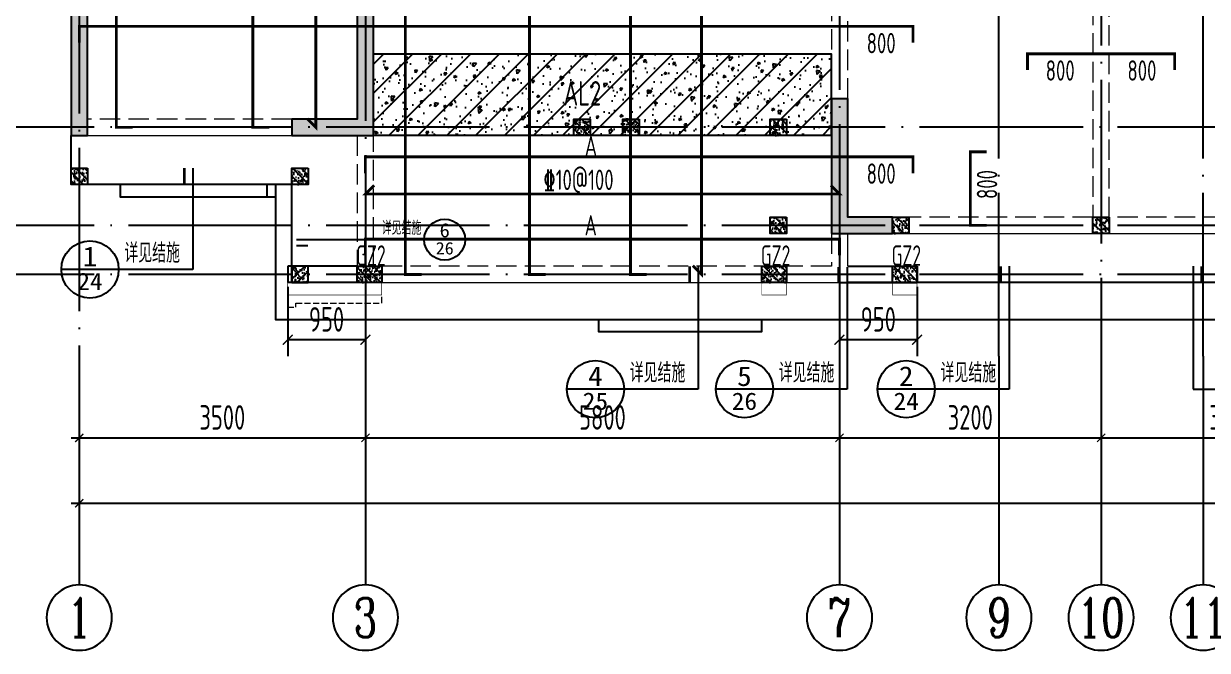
# Model space of a CAD drawing. Extents: x -812054 to 22247, y -644080 to 1003627.
# Drawn here: x -368141 to -353661, y -297180 to -289511 of the extents above; entities that cross this region are included whole.
import ezdxf
from ezdxf.enums import TextEntityAlignment as Align

# ---------------------------------------------------------------- set-up
doc = ezdxf.new("R2010")
doc.units = 0
doc.header["$LTSCALE"] = 1000
for name, pattern in [('DASH', [0.35, 0.25, -0.1]), ('DASHED', [0.75, 0.5, -0.25]), ('DOTE', [2.42, 2, -0.2, 0.02, -0.2])]:
    doc.linetypes.add(name, pattern=pattern)
doc.layers.get('0').update_dxf_attribs({"linetype": 'CONTINUOUS'})
doc.layers.get('DEFPOINTS').update_dxf_attribs({"linetype": 'CONTINUOUS'})
for name, color, linetype in [('A-AXIS', 1, 'CONTINUOUS'), ('A-DOTE', 10, 'DOTE'), ('AXIS_NUM', 7, 'CONTINUOUS'), ('BEAM', 4, 'DASHED'), ('BEAM_CON', 4, 'CONTINUOUS'), ('DIM_IDEN', 67, 'CONTINUOUS'), ('PUB_TEXT', 2, 'CONTINUOUS'), ('ROOF', 183, 'CONTINUOUS'), ('S-B板边线', 2, 'CONTINUOUS'), ('S-B板配筋', 6, 'CONTINUOUS'), ('S-B板配筋号', 7, 'CONTINUOUS'), ('S-L主梁线', 4, 'DASH'), ('S-Q墙填充', 252, 'CONTINUOUS'), ('S-Q墙实线', 6, 'CONTINUOUS'), ('S-Q墙标注', 3, 'CONTINUOUS'), ('S-Y一般标注', 3, 'CONTINUOUS'), ('S-构造柱', 212, 'CONTINUOUS'), ('S-构造柱编号', 130, 'CONTINUOUS'), ('TEXT', 2, 'CONTINUOUS'), ('水平筋标注', 7, 'CONTINUOUS'), ('看线', 251, 'CONTINUOUS')]:
    doc.layers.add(name, color=color, linetype=linetype)
doc.layers.add('平面-看线', color=45, linetype='CONTINUOUS', lineweight=15)
doc.layers.add('配箍校核', color=34, linetype='CONTINUOUS', plot=False)
doc.styles.add('_TCH_AXIS', font='COMPLEX', dxfattribs={"bigfont": 'GBCBIG'})
doc.styles.add('_TCH_LABEL', font='simhei.ttf')
doc.styles.add('TSSD_Axis', font='complex.shx', dxfattribs={"width": 0.7, "bigfont": 'hztxt.shx'})
doc.styles.add('TSSD_DIMENSION', font='Tssdeng.shx', dxfattribs={"width": 0.7, "bigfont": 'tssdchn.shx'})
doc.styles.add('TSSD_REIN', font='tssdeng.shx', dxfattribs={"width": 0.7, "height": 300, "bigfont": 'tssdchn.shx'})
doc.styles.add('结构文字', font='zstxt.shx', dxfattribs={"width": 0.7, "bigfont": 'zshz.shx'})
doc.dimstyles.new('STRUCK', dxfattribs={"dimtxt": 400, "dimasz": 121, "dimexe": 200, "dimexo": 150, "dimgap": 115, "dimtad": 1, "dimdec": 0, "dimdsep": 46, "dimtxsty": '结构文字', "dimblk": 'ARCHTICK', "dimcen": 400, "dimclrd": 3, "dimclre": 3, "dimclrt": 7, "dimadec": 0, "dimazin": 0, "dimtfac": 1, "dimtdec": 0, "dimtix": 1, "dimtmove": 2, "dimatfit": 3, "dimldrblk": '_DIMX', "dimfxl": 1, "dimtolj": 1, "dimtzin": 0, "dimarcsym": 0})
doc.dimstyles.new('TSSD_100_100', dxfattribs={"dimtxt": 300, "dimasz": 100, "dimexe": 100, "dimexo": 250, "dimgap": 100, "dimtad": 1, "dimdec": 0, "dimzin": 0, "dimdsep": 46, "dimtxsty": 'TSSD_DIMENSION', "dimblk": 'ARCHTICK', "dimcen": 0, "dimdle": 100, "dimclrt": 7, "dimadec": 0, "dimazin": 0, "dimtfac": 1, "dimtdec": 0, "dimtix": 1, "dimtmove": 2, "dimatfit": 3, "dimldrblk": 'ARCHTICK', "dimfxl": 1, "dimtolj": 1, "dimtzin": 0, "dimarcsym": 0})

# ---------------------------------------------------------------- blocks, each defined once
blk = doc.blocks.new('ts_axno')
at = {"color": 0, "linetype": 'ByBlock', "lineweight": -2}
blk.add_circle((0, 0), 0.5, dxfattribs=at)
at = {"color": 0, "linetype": 'ByBlock', "lineweight": -2, "style": 'TSSD_Axis', "width": 0.7}
blk.add_attdef('A', text='', height=0.6, dxfattribs=at).set_placement((0, 0), align=Align.MIDDLE_CENTER)
blk = doc.blocks.new('_ArchTick')
at = {"color": 0, "linetype": 'ByBlock', "const_width": 0.15}
blk.add_lwpolyline([(-0.5, -0.5), (0.5, 0.5)], dxfattribs=at)
blk = doc.blocks.new('*D174')
at = {"layer": 'DEFPOINTS', "color": 0, "transparency": 16777216}
for p in [(8100, 3600), (13900, 3600), (13900, 2600)]:
    blk.add_point(p, dxfattribs=at)
at = {"layer": 'S-Y一般标注', "color": 0, "lineweight": -2, "transparency": 16777216}
for p, q in [((8100, 3350), (8100, 2500)), ((13900, 3350), (13900, 2500)), ((8000, 2600), (14000, 2600))]:
    blk.add_line(p, q, dxfattribs=at)
at = {"layer": 'S-Y一般标注', "color": 0, "lineweight": -2, "transparency": 16777216, "xscale": 100, "yscale": 100, "zscale": 100, "rotation": 180}
blk.add_blockref('_ArchTick', (8100, 2600), dxfattribs=at)
at = {"layer": 'S-Y一般标注', "color": 0, "lineweight": -2, "transparency": 16777216, "xscale": 100, "yscale": 100, "zscale": 100}
blk.add_blockref('_ArchTick', (13900, 2600), dxfattribs=at)
at = {"layer": 'S-Y一般标注', "color": 7, "transparency": 16777216, "insert": (11000, 2850), "char_height": 300, "attachment_point": 5, "style": 'TSSD_DIMENSION'}
blk.add_mtext('\\A1;5800', dxfattribs=at)
blk = doc.blocks.new('*D175')
at = {"layer": 'DEFPOINTS', "color": 0, "transparency": 16777216}
for p in [(17100, 3600), (20300, 3600), (20300, 2600)]:
    blk.add_point(p, dxfattribs=at)
at = {"layer": 'S-Y一般标注', "color": 0, "lineweight": -2, "transparency": 16777216}
for p, q in [((17100, 3350), (17100, 2500)), ((20300, 3350), (20300, 2500)), ((17000, 2600), (20400, 2600))]:
    blk.add_line(p, q, dxfattribs=at)
at = {"layer": 'S-Y一般标注', "color": 0, "lineweight": -2, "transparency": 16777216, "xscale": 100, "yscale": 100, "zscale": 100, "rotation": 180}
blk.add_blockref('_ArchTick', (17100, 2600), dxfattribs=at)
at = {"layer": 'S-Y一般标注', "color": 0, "lineweight": -2, "transparency": 16777216, "xscale": 100, "yscale": 100, "zscale": 100}
blk.add_blockref('_ArchTick', (20300, 2600), dxfattribs=at)
at = {"layer": 'S-Y一般标注', "color": 7, "transparency": 16777216, "insert": (18700, 2850), "char_height": 300, "attachment_point": 5, "style": 'TSSD_DIMENSION'}
blk.add_mtext('\\A1;3200', dxfattribs=at)
blk = doc.blocks.new('*D182')
at = {"layer": 'DEFPOINTS', "color": 0, "transparency": 16777216}
for p in [(4600, 3600), (54600, 3600), (54600, 1800)]:
    blk.add_point(p, dxfattribs=at)
at = {"layer": 'S-Y一般标注', "color": 0, "lineweight": -2, "transparency": 16777216}
for p, q in [((4600, 3350), (4600, 1700)), ((54600, 3350), (54600, 1700)), ((4500, 1800), (54700, 1800))]:
    blk.add_line(p, q, dxfattribs=at)
at = {"layer": 'S-Y一般标注', "color": 0, "lineweight": -2, "transparency": 16777216, "xscale": 100, "yscale": 100, "zscale": 100, "rotation": 180}
blk.add_blockref('_ArchTick', (4600, 1800), dxfattribs=at)
at = {"layer": 'S-Y一般标注', "color": 0, "lineweight": -2, "transparency": 16777216, "xscale": 100, "yscale": 100, "zscale": 100}
blk.add_blockref('_ArchTick', (54600, 1800), dxfattribs=at)
at = {"layer": 'S-Y一般标注', "color": 7, "transparency": 16777216, "insert": (29600, 2050), "char_height": 300, "attachment_point": 5, "style": 'TSSD_DIMENSION'}
blk.add_mtext('\\A1;50000', dxfattribs=at)
blk = doc.blocks.new('*D183')
at = {"layer": 'DEFPOINTS', "color": 0, "transparency": 16777216}
for p in [(13900, 3600), (17100, 3600), (17100, 2600)]:
    blk.add_point(p, dxfattribs=at)
at = {"layer": 'S-Y一般标注', "color": 0, "lineweight": -2, "transparency": 16777216}
for p, q in [((13900, 3350), (13900, 2500)), ((17100, 3350), (17100, 2500)), ((13800, 2600), (17200, 2600))]:
    blk.add_line(p, q, dxfattribs=at)
at = {"layer": 'S-Y一般标注', "color": 0, "lineweight": -2, "transparency": 16777216, "xscale": 100, "yscale": 100, "zscale": 100, "rotation": 180}
blk.add_blockref('_ArchTick', (13900, 2600), dxfattribs=at)
at = {"layer": 'S-Y一般标注', "color": 0, "lineweight": -2, "transparency": 16777216, "xscale": 100, "yscale": 100, "zscale": 100}
blk.add_blockref('_ArchTick', (17100, 2600), dxfattribs=at)
at = {"layer": 'S-Y一般标注', "color": 7, "transparency": 16777216, "insert": (15500, 2850), "char_height": 300, "attachment_point": 5, "style": 'TSSD_DIMENSION'}
blk.add_mtext('\\A1;3200', dxfattribs=at)
blk = doc.blocks.new('*D184')
at = {"layer": 'DEFPOINTS', "color": 0, "transparency": 16777216}
for p in [(4600, 3600), (8100, 3600), (8100, 2600)]:
    blk.add_point(p, dxfattribs=at)
at = {"layer": 'S-Y一般标注', "color": 0, "lineweight": -2, "transparency": 16777216}
for p, q in [((4600, 3350), (4600, 2500)), ((8100, 3350), (8100, 2500)), ((4500, 2600), (8200, 2600))]:
    blk.add_line(p, q, dxfattribs=at)
at = {"layer": 'S-Y一般标注', "color": 0, "lineweight": -2, "transparency": 16777216, "xscale": 100, "yscale": 100, "zscale": 100, "rotation": 180}
blk.add_blockref('_ArchTick', (4600, 2600), dxfattribs=at)
at = {"layer": 'S-Y一般标注', "color": 0, "lineweight": -2, "transparency": 16777216, "xscale": 100, "yscale": 100, "zscale": 100}
blk.add_blockref('_ArchTick', (8100, 2600), dxfattribs=at)
at = {"layer": 'S-Y一般标注', "color": 7, "transparency": 16777216, "insert": (6350, 2850), "char_height": 300, "attachment_point": 5, "style": 'TSSD_DIMENSION'}
blk.add_mtext('\\A1;3500', dxfattribs=at)
blk = doc.blocks.new('20210729.03501652')
at = {"color": 30, "const_width": 8}
for points in [[(2050, 600), (2050, 450), (3200, 450), (3200, 600)], [(7850, 600), (7850, 450), (8150, 450), (8150, 600)], [(9450, 600), (9450, 450), (9750, 450), (9750, 600)]]:
    blk.add_lwpolyline(points, dxfattribs=at)
at = {"layer": '平面-看线', "linetype": 'DASH', "ltscale": 0.3}
blk.add_lwpolyline([(2050, 450), (2050, 300), (2150, 300), (2150, 350), (3200, 350), (3200, 450)], dxfattribs=at)
at = {"layer": '看线', "color": 202, "ltscale": 0.5}
for points in [[(0, 1800), (0, 1650), (1800, 1650), (1800, 1800)], [(0, 1800), (0, 1650), (1900, 1650)], [(5850, 150), (5850, 0), (7850, 0), (7850, 150)]]:
    blk.add_lwpolyline(points, dxfattribs=at)
at = {"layer": '看线', "color": 201}
blk.add_lwpolyline([(1900, 1800), (1900, 150), (22100, 150), (22100, 1650), (24500, 1650)], dxfattribs=at)
blk = doc.blocks.new('20210729.04150611')
at = {"layer": 'S-B板边线'}
for points in [[(-28155, -31892), (-28155, -31893), (-28955, -31893), (-28955, -30693), (-31655, -30693), (-31655, -30093)], [(-15955, -31892), (-22155, -31892)]]:
    blk.add_lwpolyline(points, dxfattribs=at)
blk = doc.blocks.new('20210807.15312791')
at = {"layer": 'S-Q墙填充'}
h = blk.add_hatch(color=252, dxfattribs=at)
h.dxf.hatch_style = 1
h.paths.add_polyline_path([(61116, 58640), (61116, 60290), (60916, 60290), (60916, 58640)])
h = blk.add_hatch(color=252, dxfattribs=at)
h.dxf.hatch_style = 1
h.paths.add_polyline_path([(64616, 60290), (64416, 60290), (64416, 58840), (63716, 58840), (63616, 58840), (63616, 58640), (63716, 58640), (64616, 58640)])
h = blk.add_hatch(color=252, dxfattribs=at)
h.dxf.hatch_style = 1
h.paths.add_polyline_path([(70216, 57440), (70966, 57440), (70966, 57640), (70416, 57640), (70416, 59090), (70216, 59090)])
at = {"layer": 'BEAM_CON'}
for p, q in [((63566, 57040), (63566, 56840)), ((64416, 57040), (63566, 57040)), ((70416, 57040), (71266, 57040)), ((71266, 56840), (71266, 57040)), ((64516, 56840), (63566, 56840)), ((70316, 56840), (71266, 56840))]:
    blk.add_line(p, q, dxfattribs=at)
at = {"layer": 'S-L主梁线', "linetype": 'DASH', "lineweight": 18}
for p, q in [((73416, 61640), (73416, 57640)), ((73616, 57640), (73616, 61640)), ((70216, 60640), (70216, 59090)), ((70416, 59090), (70416, 60640)), ((63616, 58840), (61116, 58840)), ((64416, 58640), (64416, 57040)), ((64616, 57040), (64616, 58640)), ((73416, 57640), (70966, 57640)), ((76066, 57640), (73616, 57640)), ((70216, 57440), (70216, 57040)), ((70216, 57040), (64616, 57040))]:
    blk.add_line(p, q, dxfattribs=at)
at = {"layer": 'S-L主梁线', "linetype": 'ByBlock', "lineweight": 18}
for p, q in [((61116, 58640), (63616, 58640)), ((70416, 57040), (70416, 57440)), ((70966, 57440), (73516, 57440)), ((73516, 57440), (76066, 57440)), ((64416, 56840), (70416, 56840))]:
    blk.add_line(p, q, dxfattribs=at)
at = {"layer": 'S-Q墙实线'}
for points in [[(61116, 58640), (61116, 60290), (60916, 60290), (60916, 58640)], [(70216, 57440), (70966, 57440), (70966, 57640), (70416, 57640), (70416, 59090), (70216, 59090)]]:
    blk.add_lwpolyline(points, close=True, dxfattribs=at)
blk.add_lwpolyline([(63716, 58840), (63616, 58840), (63616, 58640), (63716, 58640), (64616, 58640), (64616, 60290), (64416, 60290), (64416, 58840), (63716, 58840)], dxfattribs=at)
blk = doc.blocks.new('20210730.02141516')
at = {"layer": 'S-构造柱'}
h = blk.add_hatch(dxfattribs=at)
h.set_pattern_fill('ARMORED', color=256, scale=15, angle=-90, style=0)
h.set_pattern_definition([(320, (-154189.41, 3278673.45), (-9.4128202, -107.5890274), [11.25, -123.75]), (265, (-154189.41, 3278673.45), (112.82882, 20.8127), [9, -99]), (10.4514, (-154190.19, 3278664.49), (103.4159313, -86.7764073), [9.5610285, -105.1713168]), (316.1842, (-154159.41, 3278673.45), (-24.827852, -160.0861573), [16.875, -185.625]), (6.6356, (-154161.48, 3278660.11), (146.117681, -140.199406), [14.341543, -157.75695]), (261.1842, (-154159.41, 3278673.45), (146.11779, -140.199292), [13.5, -148.5]), (291, (-154166.91, 3278658.45), (-60.3928336, -89.5360578), [11.25, -123.75]), (236, (-154166.91, 3278658.45), (108.7725068, -36.4972998), [9, -99]), (341.4514, (-154171.94, 3278650.99), (48.3795745, -126.0333943), [9.5610285, -105.1713168]), (307.5, (-154189.41, 3278673.454), (49.93407807, -1.8239783), [0, -97.8, 0, -100.5, 0, -99.375]), (277.5, (-154189.41, 3278673.454), (59.1617568, -39.4604306), [0, -57.3, 0, -95.55, 0, -37.875]), (237.5, (-154189.41, 3278706.904), (-3.38323076, -80.07336543), [0, -37.5, 0, -117, 0, -155.25]), (227.5, (-154189.41, 3278721.904), (15.0157473, -87.4779254), [0, -48.75, 0, -77.7, 0, -110.25]), (315, (-154189.41, 3278673.454), (53.0330086, 53.0330086), [])])
h.paths.add_polyline_path([(200, 200), (200, 0), (0, 0), (0, 200)])
blk.add_lwpolyline([(200, 200), (200, 0), (0, 0), (0, 200)], close=True, dxfattribs=at)
blk = doc.blocks.new('20210809.18224761')
at = {"layer": 'S-构造柱'}
h = blk.add_hatch(dxfattribs=at)
h.set_pattern_fill('ARMORED', color=256, scale=15, angle=-90, style=0)
h.set_pattern_definition([(320, (-154189.41, 3278673.45), (-9.4128202, -107.5890274), [11.25, -123.75]), (265, (-154189.41, 3278673.45), (112.82882, 20.8127), [9, -99]), (10.4514, (-154190.19, 3278664.49), (103.4159313, -86.7764073), [9.5610285, -105.1713168]), (316.1842, (-154159.41, 3278673.45), (-24.827852, -160.0861573), [16.875, -185.625]), (6.6356, (-154161.48, 3278660.11), (146.117681, -140.199406), [14.341543, -157.75695]), (261.1842, (-154159.41, 3278673.45), (146.11779, -140.199292), [13.5, -148.5]), (291, (-154166.91, 3278658.45), (-60.3928336, -89.5360578), [11.25, -123.75]), (236, (-154166.91, 3278658.45), (108.7725068, -36.4972998), [9, -99]), (341.4514, (-154171.94, 3278650.99), (48.3795745, -126.0333943), [9.5610285, -105.1713168]), (307.5, (-154189.41, 3278673.454), (49.93407807, -1.8239783), [0, -97.8, 0, -100.5, 0, -99.375]), (277.5, (-154189.41, 3278673.454), (59.1617568, -39.4604306), [0, -57.3, 0, -95.55, 0, -37.875]), (237.5, (-154189.41, 3278706.904), (-3.38323076, -80.07336543), [0, -37.5, 0, -117, 0, -155.25]), (227.5, (-154189.41, 3278721.904), (15.0157473, -87.4779254), [0, -48.75, 0, -77.7, 0, -110.25]), (315, (-154189.41, 3278673.454), (53.0330086, 53.0330086), [])])
h.paths.add_polyline_path([(300, 200), (300, 0), (0, 0), (0, 200)])
blk.add_lwpolyline([(300, 200), (300, 0), (0, 0), (0, 200)], close=True, dxfattribs=at)
blk = doc.blocks.new('20210809.18235135')
at = {"layer": '配箍校核'}
blk.add_blockref('20210809.18224761', (12, 0), dxfattribs=at)
at = {"layer": 'S-构造柱编号', "color": 2, "linetype": 'ByBlock', "style": 'TSSD_REIN', "width": 0.65}
blk.add_text('GZ2', height=250, dxfattribs=at).set_placement((0, 206, 0))
blk = doc.blocks.new('20210809.18285270')
at = {"layer": 'ROOF'}
for p in [(6150, 1800), (6750, 1800), (8550, 1800), (10050, 600), (12500, 600)]:
    blk.add_blockref('20210730.02141516', p, dxfattribs=at)
at = {"layer": 'ROOF', "rotation": 359.9999999538236}
for p in [(0, 1200), (2700, 1200), (8550, 600)]:
    blk.add_blockref('20210730.02141516', p, dxfattribs=at)
at = {"layer": 'ROOF', "xscale": -1, "rotation": 4.61764226855621e-08}
blk.add_blockref('20210730.02141516', (2900, 0), dxfattribs=at)
at = {"layer": '配箍校核'}
for p in [(3488, 0), (8438, 0), (10038, 0)]:
    blk.add_blockref('20210809.18235135', p, dxfattribs=at)
blk = doc.blocks.new('*D304')
at = {"layer": 'DEFPOINTS', "color": 0, "transparency": 16777216}
for p in [(-212209, -11759), (-211259, -11759), (-212209, -12559)]:
    blk.add_point(p, dxfattribs=at)
at = {"layer": 'S-Q墙标注', "color": 3, "lineweight": -2, "transparency": 16777216}
for p, q in [((-212209, -11909), (-212209, -12759)), ((-211259, -11909), (-211259, -12759)), ((-211259, -12559), (-212209, -12559))]:
    blk.add_line(p, q, dxfattribs=at)
at = {"layer": 'S-Q墙标注', "color": 3, "lineweight": -2, "transparency": 16777216, "xscale": 121, "yscale": 121, "zscale": 121, "rotation": 180}
blk.add_blockref('_ArchTick', (-212209, -12559), dxfattribs=at)
at = {"layer": 'S-Q墙标注', "color": 3, "lineweight": -2, "transparency": 16777216, "xscale": 121, "yscale": 121, "zscale": 121}
blk.add_blockref('_ArchTick', (-211259, -12559), dxfattribs=at)
at = {"layer": 'S-Q墙标注', "color": 7, "transparency": 16777216, "insert": (-211734, -12309), "char_height": 300, "attachment_point": 5, "style": 'TSSD_REIN'}
blk.add_mtext('\\A1;950', dxfattribs=at)
blk = doc.blocks.new('_DIMX')
blk.add_line((-150, 0), (150, 0))
at = {"const_width": 50}
blk.add_lwpolyline([(-70, -70), (70, 70)], dxfattribs=at)
blk = doc.blocks.new('*D305')
at = {"layer": 'DEFPOINTS', "color": 0, "transparency": 16777216}
for p in [(-205459, -11759), (-204509, -11759), (-205459, -12559)]:
    blk.add_point(p, dxfattribs=at)
at = {"layer": 'S-Q墙标注', "color": 3, "lineweight": -2, "transparency": 16777216}
for p, q in [((-205459, -11909), (-205459, -12759)), ((-204509, -11909), (-204509, -12759)), ((-204509, -12559), (-205459, -12559))]:
    blk.add_line(p, q, dxfattribs=at)
at = {"layer": 'S-Q墙标注', "color": 3, "lineweight": -2, "transparency": 16777216, "xscale": 121, "yscale": 121, "zscale": 121, "rotation": 180}
blk.add_blockref('_ArchTick', (-205459, -12559), dxfattribs=at)
at = {"layer": 'S-Q墙标注', "color": 3, "lineweight": -2, "transparency": 16777216, "xscale": 121, "yscale": 121, "zscale": 121}
blk.add_blockref('_ArchTick', (-204509, -12559), dxfattribs=at)
at = {"layer": 'S-Q墙标注', "color": 7, "transparency": 16777216, "insert": (-204984, -12309), "char_height": 300, "attachment_point": 5, "style": 'TSSD_REIN'}
blk.add_mtext('\\A1;950', dxfattribs=at)
blk = doc.blocks.new('20210811.10050802')
at = {"layer": 'DIM_IDEN'}
for p, q in [((1737, 3405), (1737, 2166)), ((3004, 2530), (3451, 2530)), ((3451, 2530), (4567, 2530)), ((5067, 2530), (4567, 2530)), ((7920, 2205), (7920, 700)), ((9743, 2195), (9743, 700)), ((11722, 2205), (11722, 700)), ((13972, 2205), (13972, 700)), ((828, 2166), (128, 2166)), ((1737, 2166), (828, 2166)), ((7011, 700), (6311, 700)), ((7920, 700), (7011, 700)), ((8834, 700), (8134, 700)), ((9743, 700), (8834, 700)), ((10813, 700), (10113, 700)), ((11722, 700), (10813, 700)), ((13972, 700), (14881, 700))]:
    blk.add_line(p, q, dxfattribs=at)
for points, const_width in [([(1632, 3405), (1632, 3205)], 35), ([(3004, 2455), (3147, 2455)], 25), ([(7815, 2205), (7815, 2005)], 35), ([(9638, 2195), (9638, 1995)], 35), ([(11617, 2205), (11617, 2005)], 35), ([(14077, 2205), (14077, 2005)], 35)]:
    blk.add_lwpolyline(points, dxfattribs=dict(at, const_width=const_width))
for centre, radius in [((4817, 2530), 250), ((478, 2166), 350), ((6661, 700), 350), ((8484, 700), 350), ((10463, 700), 350)]:
    blk.add_circle(centre, radius, dxfattribs=at)
at = {"layer": 'PUB_TEXT', "style": '_TCH_AXIS'}
for height, p in [(168.8, (4046, 2589)), (236.3, (898, 2249)), (236.3, (7081, 783)), (236.3, (8904, 783)), (236.3, (10883, 783))]:
    blk.add_text('详见结施', height=height, dxfattribs=at).set_placement(p)
at = {"layer": 'PUB_TEXT', "style": '_TCH_LABEL'}
for s, height, width, p, p2 in [('6', 173, 1.011364, (4755, 2558), (4880, 2558)), ('26', 151.4, 1.017143, (4707, 2349), (4928, 2349)), ('1', 241, 1.034884, (388, 2205), (568, 2205)), ('24', 212.3, 1.011364, (324, 1913), (632, 1913)), ('4', 241, 1.034884, (6571, 739), (6751, 739)), ('5', 241, 1.028902, (8395, 739), (8573, 739)), ('2', 241, 1.022989, (10374, 739), (10552, 739)), ('25', 211.6, 1.022989, (6505, 448), (6817, 448)), ('26', 212, 1.017143, (8329, 447), (8639, 447)), ('24', 212.3, 1.011364, (10309, 447), (10618, 447))]:
    blk.add_text(s, height=height, dxfattribs=dict(at, width=width)).set_placement(p, p2, align=Align.FIT)
blk = doc.blocks.new('20210726.16395156')
at = {"layer": 'A-AXIS'}
for p, q in [((4600, 3600), (4600, 800)), ((8100, 3600), (8100, 800)), ((13900, 3600), (13900, 800)), ((15850, 3600), (15850, 800)), ((17100, 3600), (17100, 800)), ((18350, 3600.1), (18350, 800.1))]:
    blk.add_line(p, q, dxfattribs=at)
at = {"layer": 'A-DOTE'}
for p, q in [((4600, 18249.9), (4600, 3600)), ((13900.2, 13700), (13900, 3600)), ((15850, 3600), (15850, 11500)), ((18350, 3600.1), (18350, 11500)), ((8100, 10900), (8100, 3600)), ((17100, 9400), (17100, 3600)), ((55600, 6400), (3600, 6400)), ((55600, 5200), (3600, 5200)), ((55600, 4600), (3600, 4600))]:
    blk.add_line(p, q, dxfattribs=at)
at = {"layer": 'A-AXIS'}
ref = blk.add_blockref('ts_axno', (4600, 400), dxfattribs=dict(at, xscale=-800, yscale=800, zscale=800, rotation=180))
ref.add_attrib('1', '1', dxfattribs={"layer": 'AXIS_NUM', "height": 480, "style": 'TSSD_Axis', "width": 0.7}).set_placement((4600, 400), align=Align.MIDDLE_CENTER)
ref = blk.add_blockref('ts_axno', (8100, 400), dxfattribs=dict(at, xscale=-800, yscale=800, zscale=800, rotation=180))
ref.add_attrib('2', '3', dxfattribs={"layer": 'AXIS_NUM', "height": 480, "style": 'TSSD_Axis', "width": 0.7}).set_placement((8100, 400), align=Align.MIDDLE_CENTER)
ref = blk.add_blockref('ts_axno', (13900, 400), dxfattribs=dict(at, xscale=-800, yscale=800, zscale=800, rotation=180))
ref.add_attrib('5', '7', dxfattribs={"layer": 'AXIS_NUM', "height": 480, "style": 'TSSD_Axis', "width": 0.7}).set_placement((13900, 400), align=Align.MIDDLE_CENTER)
ref = blk.add_blockref('ts_axno', (15850, 400), dxfattribs=dict(at, xscale=-800, yscale=800, zscale=800, rotation=180))
ref.add_attrib('5', '9', dxfattribs={"layer": 'AXIS_NUM', "height": 480, "style": 'TSSD_Axis', "width": 0.7}).set_placement((15850, 400), align=Align.MIDDLE_CENTER)
ref = blk.add_blockref('ts_axno', (17100, 400), dxfattribs=dict(at, xscale=-800, yscale=800, zscale=800, rotation=180))
ref.add_attrib('8', '10', dxfattribs={"layer": 'AXIS_NUM', "height": 480, "style": 'TSSD_Axis', "width": 0.7}).set_placement((17100, 400), align=Align.MIDDLE_CENTER)
ref = blk.add_blockref('ts_axno', (18350, 400.1), dxfattribs=dict(at, xscale=-800, yscale=800, zscale=800, rotation=180))
ref.add_attrib('5', '11', dxfattribs={"layer": 'AXIS_NUM', "height": 480, "style": 'TSSD_Axis', "width": 0.7}).set_placement((18350, 400.1), align=Align.MIDDLE_CENTER)
at = {"layer": 'S-Y一般标注'}
for base, p1, p2, picture, middle in [((54600, 1800), (4600, 3600), (54600, 3600), '*D182', (29600, 2050)), ((8100, 2600), (4600, 3600), (8100, 3600), '*D184', (6350, 2850)), ((13900, 2600), (8100, 3600), (13900, 3600), '*D174', (11000, 2850)), ((17100, 2600), (13900, 3600), (17100, 3600), '*D183', (15500, 2850)), ((20300, 2600), (17100, 3600), (20300, 3600), '*D175', (18700, 2850))]:
    dim = blk.add_linear_dim(base=base, p1=p1, p2=p2, dimstyle='TSSD_100_100', dxfattribs=at)
    dim.commit()
    dim.dimension.update_dxf_attribs({"geometry": picture, "text_midpoint": middle})
blk = doc.blocks.new('20210810.19092027')
at = {"layer": 'S-Q墙标注'}
for base, p1, p2, picture, middle in [((87767.8, 54374), (88717.8, 55174), (87767.8, 55174), '*D304', (88242.8, 54624)), ((94517.8, 54374), (95467.8, 55174), (94517.8, 55174), '*D305', (94992.8, 54624))]:
    dim = blk.add_linear_dim(base=base, p1=p1, p2=p2, angle=180, dimstyle='STRUCK', override={"dimtxt": 300, "dimgap": 100, "dimtxsty": 'TSSD_REIN'}, dxfattribs=at)
    dim.commit()
    dim.dimension.update_dxf_attribs({"geometry": picture, "text_midpoint": middle, "insert": (299976.5, 66933)})

msp = doc.modelspace()

# ---------------------------------------------------------------- hatches: boundary and pattern name
at = {"layer": 'BEAM', "linetype": 'ByBlock'}
h = msp.add_hatch(dxfattribs=at)
h.set_pattern_fill('ARMORED', color=252, scale=50, angle=180, style=0)
h.set_pattern_definition([(230, (-581531.8, 1623541.6), (-358.63009, 31.376067), [37.5, -412.5]), (175, (-581531.8, 1623541.6), (69.37567, -376.09607), [30, -330]), (280.4514, (-581561.7, 1623544.22), (-289.25469, -344.71977), [31.870095, -350.571056]), (226.1842, (-581531.8, 1623441.6), (-533.62052, 82.75951), [56.25, -618.75]), (276.6356, (-581576.3, 1623448.5), (-467.33135, -487.05894), [47.80514, -525.8565]), (171.1842, (-581531.8, 1623441.6), (-467.33097, -487.0593), [45, -495]), (201, (-581581.8, 1623466.6), (-298.453526, 201.309445), [37.5, -412.5]), (146, (-581581.8, 1623466.6), (-121.657666, -362.57502), [30, -330]), (251.4514, (-581606.68, 1623483.4), (-420.111314, -161.26525), [31.870095, -350.571056]), (217.5, (-581531.81, 1623541.61), (-6.079928, -166.446927), [0, -326, 0, -335, 0, -331.25]), (187.5, (-581531.81, 1623541.6), (-131.534769, -197.205856), [0, -191, 0, -318.5, 0, -126.25]), (147.5, (-581420.31, 1623541.61), (-266.911218, 11.277436), [0, -125, 0, -390, 0, -517.5]), (137.5, (-581370.3, 1623541.6), (-291.593085, -50.05249), [0, -162.5, 0, -259, 0, -367.5]), (225, (-581531.8, 1623541.6), (176.776695, -176.776695), [])])
h.paths.add_polyline_path([(-358260.68, -290879.7), (-363860.68, -290879.69), (-363860.68, -289879.69), (-358260.68, -289879.7)])

# ---------------------------------------------------------------- linework, layer by layer
msp.add_lwpolyline([(-358260.68, -290879.7), (-363860.68, -290879.69), (-363860.68, -289879.69), (-358260.68, -289879.7)], close=True, dxfattribs=at)
at = {"layer": 'S-B板配筋', "lineweight": 35, "const_width": 35}
for points in [[(-360517.63, -292579.54), (-360717.63, -292579.54), (-360717.63, -282479.7), (-360517.63, -282479.7)], [(-366808.08, -290779.7), (-367008.08, -290779.7), (-367008.08, -283479.71), (-366808.08, -283479.71)], [(-365137.62, -290779.71), (-365337.62, -290779.71), (-365337.62, -285379.7), (-365137.62, -285379.7)], [(-363271.85, -292579.54), (-363471.85, -292579.54), (-363471.85, -285379.7), (-363271.85, -285379.7)], [(-361753.35, -292579.54), (-361953.35, -292579.54), (-361953.35, -285679.7), (-361753.35, -285679.7)], [(-364673.45, -290673.64), (-364567.38, -290779.71), (-364567.38, -286279.7), (-364673.45, -286385.77)], [(-359955.05, -292473.47), (-359848.98, -292579.54), (-359848.98, -286279.7), (-359955.05, -286385.77)], [(-357260.68, -289744.48), (-357260.68, -289544.48), (-367460.69, -289544.48), (-367460.69, -289744.48)], [(-355860.68, -290079.71), (-355860.68, -289879.71), (-354060.68, -289879.71), (-354060.68, -290079.71)], [(-357260.68, -291341.3), (-357260.68, -291141.3), (-363960.69, -291141.3), (-363960.69, -291341.3)], [(-356360.68, -291979.71), (-356560.68, -291979.71), (-356560.68, -291079.71), (-356360.68, -291079.71)], [(-363854.61, -291489.73), (-363960.68, -291595.8), (-358160.68, -291595.8), (-358266.74, -291489.73)], [(-363960.71, -292347.3), (-363960.71, -292147.3), (-358160.69, -292147.39), (-358160.69, -292347.39)]]:
    msp.add_lwpolyline(points, dxfattribs=at)

# ---------------------------------------------------------------- block references
msp.add_blockref('20210729.03501652', (-366960.71, -293279.7))
at = {"layer": 'A-DOTE'}
msp.add_blockref('20210726.16395156', (-372060.69, -297179.75), dxfattribs=at)
at = {"layer": 'PUB_TEXT'}
msp.add_blockref('20210811.10050802', (-367807.77, -294684.33), dxfattribs=at)
at = {"layer": 'S-B板边线'}
msp.add_blockref('20210729.04150611', (-335905.33, -260787.17), dxfattribs=at)
at = {"layer": 'S-Q墙填充'}
msp.add_blockref('20210807.15312791', (-428476.33, -349519.25), dxfattribs=at)
at = {"layer": '水平筋标注'}
msp.add_blockref('20210810.19092027', (-452678.52, -347753.7), dxfattribs=at)
at = {"layer": '配箍校核'}
msp.add_blockref('20210809.18285270', (-367560.71, -292679.87), dxfattribs=at)

# ---------------------------------------------------------------- texts
at = {"layer": 'S-B板配筋号', "style": 'TSSD_REIN', "width": 0.7}
for p in [(-357650.82, -289624.48), (-355460.68, -289959.71), (-354460.68, -289959.71), (-357650.82, -291221.3)]:
    msp.add_text('800', height=250, dxfattribs=at).set_placement(p, align=Align.TOP_CENTER)
at = {"layer": 'S-B板配筋号', "color": 1, "style": 'TSSD_REIN', "width": 0.7}
for s, p in [('A', (-361276.72, -291130.2)), ('%%13210@100', (-361782.78, -291547.46))]:
    msp.add_text(s, height=250, dxfattribs=at).set_placement(p)
at = {"layer": 'S-B板配筋号', "style": 'TSSD_REIN', "width": 0.7}
msp.add_text('800', height=250, rotation=449.999992, dxfattribs=at).set_placement((-356480.68, -291479.71), align=Align.TOP_CENTER)
msp.add_text('A', height=250, dxfattribs=at).set_placement((-361278.85, -292103.3))
at = {"layer": 'TEXT', "color": 1, "style": 'TSSD_REIN', "width": 0.7}
msp.add_text('AL2', height=300, dxfattribs=at).set_placement((-361075.95, -290513.58, 0), align=Align.RIGHT)

doc.saveas('drawing.dxf')
